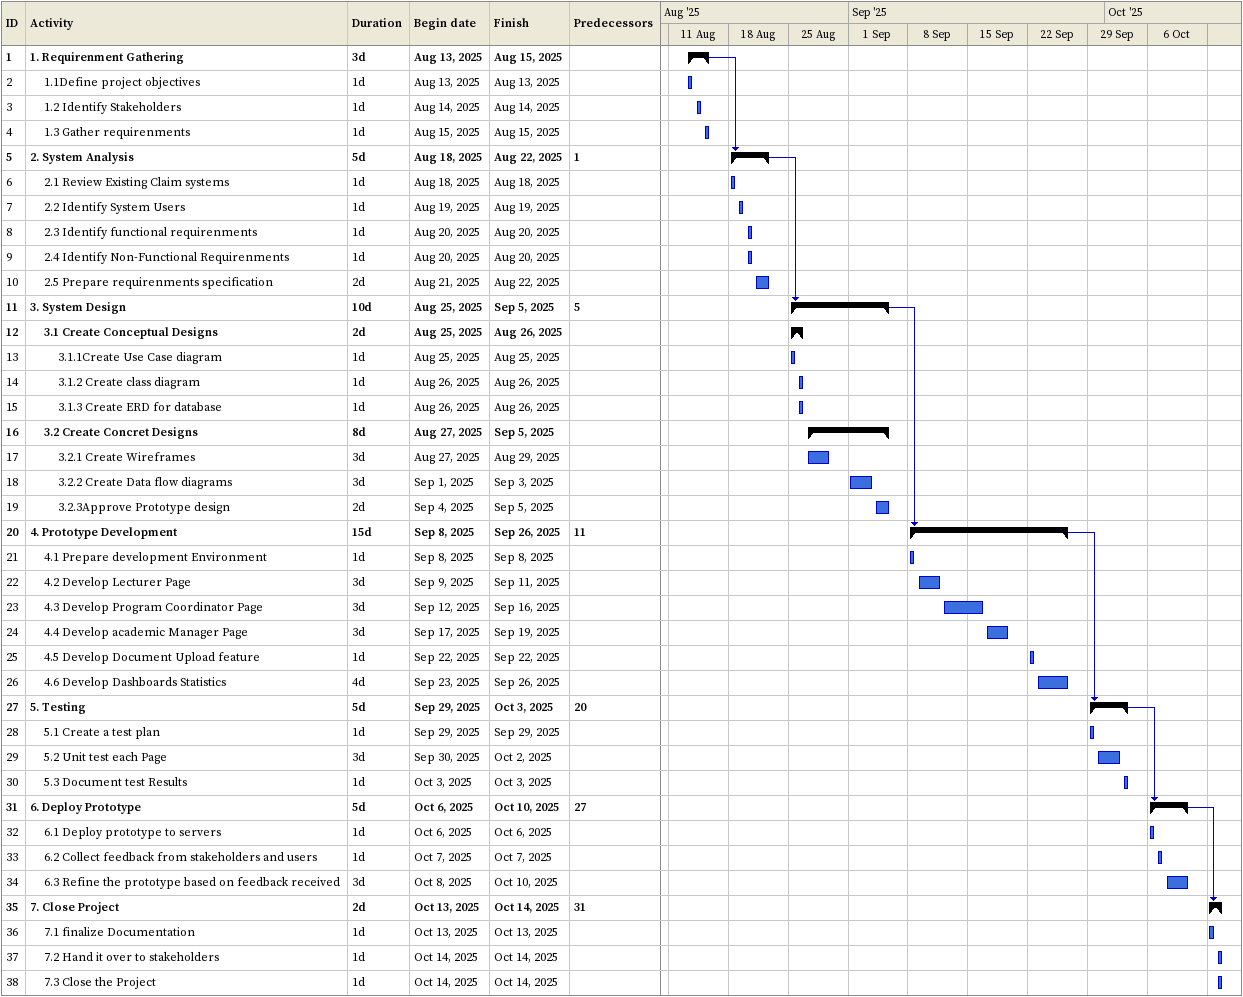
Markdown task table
| ID | Level | Task | Duration | Start | Finish | Predecessors |
|---|---|---|---|---|---|---|
| 1 | 1 | **1. Requirenment Gathering** | 3d | 2025-08-13 | 2025-08-15 |  |
| 2 | 2 | 1.1Define project objectives | 1d | 2025-08-13 | 2025-08-13 |  |
| 3 | 2 | 1.2 Identify Stakeholders | 1d | 2025-08-14 | 2025-08-14 |  |
| 4 | 2 | 1.3 Gather requirenments | 1d | 2025-08-15 | 2025-08-15 |  |
| 5 | 1 | **2. System Analysis** | 5d | 2025-08-18 | 2025-08-22 | 1 |
| 6 | 2 | 2.1 Review Existing Claim systems | 1d | 2025-08-18 | 2025-08-18 |  |
| 7 | 2 | 2.2 Identify System Users | 1d | 2025-08-19 | 2025-08-19 |  |
| 8 | 2 | 2.3 Identify functional requirenments | 1d | 2025-08-20 | 2025-08-20 |  |
| 9 | 2 | 2.4 Identify Non-Functional Requirenments | 1d | 2025-08-20 | 2025-08-20 |  |
| 10 | 2 | 2.5 Prepare requirenments specification | 2d | 2025-08-21 | 2025-08-22 |  |
| 11 | 1 | **3. System Design** | 10d | 2025-08-25 | 2025-09-05 | 5 |
| 12 | 2 | **3.1 Create Conceptual Designs** | 2d | 2025-08-25 | 2025-08-26 |  |
| 13 | 3 | 3.1.1Create Use Case diagram | 1d | 2025-08-25 | 2025-08-25 |  |
| 14 | 3 | 3.1.2 Create class diagram | 1d | 2025-08-26 | 2025-08-26 |  |
| 15 | 3 | 3.1.3 Create ERD for database | 1d | 2025-08-26 | 2025-08-26 |  |
| 16 | 2 | **3.2 Create Concret Designs** | 8d | 2025-08-27 | 2025-09-05 |  |
| 17 | 3 | 3.2.1 Create Wireframes | 3d | 2025-08-27 | 2025-08-29 |  |
| 18 | 3 | 3.2.2 Create Data flow diagrams | 3d | 2025-09-01 | 2025-09-03 |  |
| 19 | 3 | 3.2.3Approve Prototype design | 2d | 2025-09-04 | 2025-09-05 |  |
| 20 | 1 | **4. Prototype Development** | 15d | 2025-09-08 | 2025-09-26 | 11 |
| 21 | 2 | 4.1 Prepare development Environment | 1d | 2025-09-08 | 2025-09-08 |  |
| 22 | 2 | 4.2 Develop Lecturer Page | 3d | 2025-09-09 | 2025-09-11 |  |
| 23 | 2 | 4.3 Develop Program Coordinator Page | 3d | 2025-09-12 | 2025-09-16 |  |
| 24 | 2 | 4.4 Develop academic Manager Page | 3d | 2025-09-17 | 2025-09-19 |  |
| 25 | 2 | 4.5 Develop Document Upload feature | 1d | 2025-09-22 | 2025-09-22 |  |
| 26 | 2 | 4.6 Develop Dashboards Statistics | 4d | 2025-09-23 | 2025-09-26 |  |
| 27 | 1 | **5. Testing** | 5d | 2025-09-29 | 2025-10-03 | 20 |
| 28 | 2 | 5.1 Create a test plan | 1d | 2025-09-29 | 2025-09-29 |  |
| 29 | 2 | 5.2 Unit test each Page | 3d | 2025-09-30 | 2025-10-02 |  |
| 30 | 2 | 5.3 Document test Results | 1d | 2025-10-03 | 2025-10-03 |  |
| 31 | 1 | **6. Deploy Prototype** | 5d | 2025-10-06 | 2025-10-10 | 27 |
| 32 | 2 | 6.1 Deploy prototype to servers | 1d | 2025-10-06 | 2025-10-06 |  |
| 33 | 2 | 6.2 Collect feedback from stakeholders and users | 1d | 2025-10-07 | 2025-10-07 |  |
| 34 | 2 | 6.3 Refine the prototype based on feedback received | 3d | 2025-10-08 | 2025-10-10 |  |
| 35 | 1 | **7. Close Project** | 2d | 2025-10-13 | 2025-10-14 | 31 |
| 36 | 2 | 7.1 finalize Documentation | 1d | 2025-10-13 | 2025-10-13 |  |
| 37 | 2 | 7.2 Hand it over to stakeholders | 1d | 2025-10-14 | 2025-10-14 |  |
| 38 | 2 | 7.3 Close the Project | 1d | 2025-10-14 | 2025-10-14 |  |
